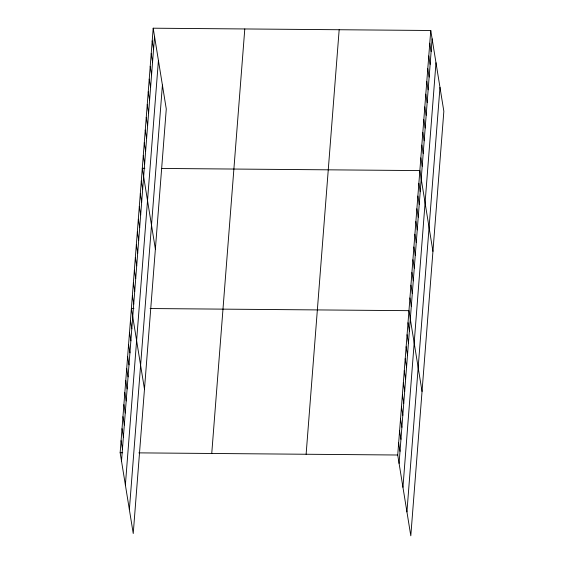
<?xml version="1.0" encoding="UTF-8"?>
<svg xmlns="http://www.w3.org/2000/svg" width="564" height="564" viewBox="0 0 564 564"><rect width="100%" height="100%" fill="white"/><g stroke="black" fill="none" stroke-linecap="round" stroke-linejoin="round"><path stroke-width="0.85" d="M153.196 28.2L166.281 108.993L133.238 533.509L120.153 452.716L153.196 28.2L430.762 30.491L443.847 111.284L410.803 535.8L397.719 455.007L430.762 30.491M121.507 461.091L154.55 36.568M125.377 484.991L158.421 60.468M129.368 509.609L162.411 85.093M211.747 453.47L244.79 28.954M306.118 454.253L339.168 29.73M399.072 463.375L432.116 38.86M402.943 487.275L435.986 62.759M406.933 511.9L439.976 87.385M144.835 168.312L142.29 168.291L155.375 249.084M161.797 168.453L419.856 170.582L432.94 251.375M133.929 308.402L131.391 308.381L144.476 389.174M150.045 308.536L408.949 310.672L422.041 391.465M120.153 452.716L122.698 452.737M138.815 452.871L397.719 455.007M429.768 43.224L431.129 51.592M428.781 55.956L430.135 64.331M427.787 68.695L429.141 77.064M426.793 81.427L428.154 89.803M425.806 94.167L427.159 102.535M424.812 106.899L426.172 115.275M423.825 119.638L425.178 128.007M422.831 132.371L424.184 140.746M421.837 145.11L423.197 153.478M420.85 157.842L422.203 166.218M418.869 183.314L420.222 191.689M417.875 196.053L419.228 204.422M416.881 208.786L418.241 217.154M415.894 221.518L417.247 229.893M414.9 234.257L416.253 242.626M413.906 246.99L415.266 255.365M412.918 259.729L414.272 268.097M411.924 272.461L413.285 280.837M410.937 285.201L412.291 293.569M409.943 297.933L411.297 306.308M408.019 322.7L409.372 331.068M407.081 334.727L408.435 343.095M406.143 346.754L407.497 355.123M405.206 358.782L406.566 367.157M404.268 370.809L405.629 379.184M403.338 382.836L404.691 391.212M402.4 394.863L403.754 403.239M401.462 406.891L402.816 415.266M400.525 418.925L401.885 427.293M399.587 430.952L400.948 439.321M398.656 442.98L400.01 451.348M152.202 40.932L153.563 49.308M151.215 53.672L152.569 62.04M150.221 66.404L151.582 74.779M149.234 79.143L150.588 87.512M148.24 91.876L149.594 100.251M147.246 104.615L148.607 112.983M146.259 117.347L147.613 125.723M145.265 130.087L146.619 138.455M144.278 142.819L145.632 151.194M143.284 155.558L144.638 163.927M141.303 181.03L142.657 189.398M140.309 193.762L141.663 202.131M139.315 206.494L140.676 214.87M138.328 219.234L139.682 227.602M137.334 231.966L138.695 240.342M136.347 244.706L137.701 253.074M135.353 257.438L136.707 265.813M134.359 270.177L135.72 278.546M133.372 282.909L134.725 291.285M132.378 295.649L133.738 304.017M130.453 320.408L131.807 328.784M129.516 332.436L130.869 340.811M128.578 344.463L129.939 352.838M127.64 356.497L129.001 364.866M126.71 368.525L128.063 376.893M125.772 380.552L127.126 388.92M124.834 392.579L126.188 400.948M123.897 404.607L125.257 412.975M122.959 416.634L124.32 425.002M122.028 428.661L123.382 437.037M121.091 440.688L122.444 449.064"/></g></svg>
